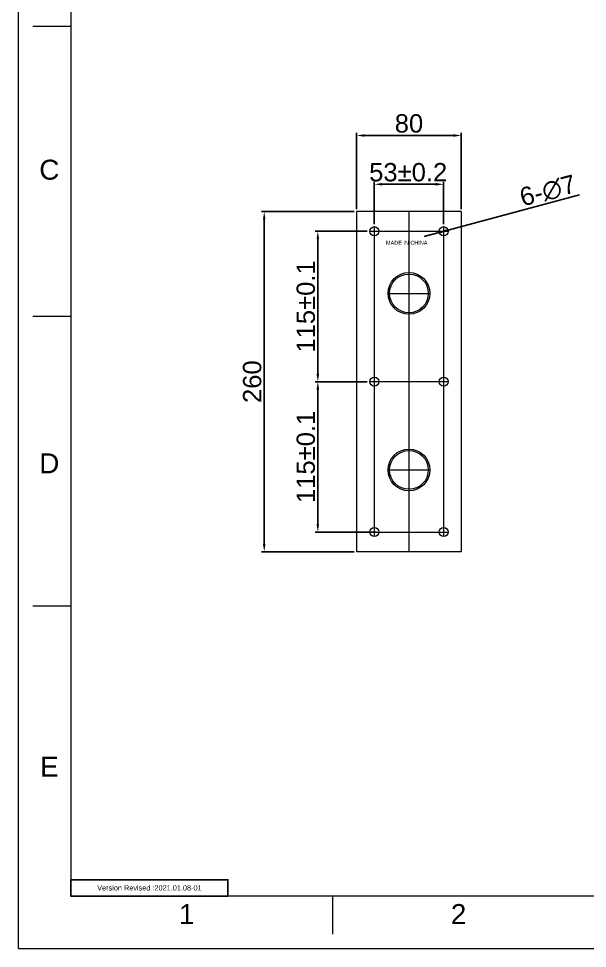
# Model space of a CAD drawing. Header units: millimetres. Extents: x 120 to 960, y 55 to 649.
# Drawn here: x 119.7 to 337.1, y 54.6 to 410 of the extents above; entities that cross this region are included whole.
import ezdxf

# ---------------------------------------------------------------- set-up
doc = ezdxf.new("R2010")
doc.units = ezdxf.units.MM
doc.layers.get('0').update_dxf_attribs({"lineweight": 13})
doc.layers.add('FORM', color=7, linetype='Continuous')
doc.layers.add('TEXT', color=2, linetype='Continuous')
doc.layers.add('윤곽선', color=7, linetype='Continuous', lineweight=9)
doc.styles.get("Standard").update_dxf_attribs({"font": 'arial.ttf'})
doc.dimstyles.new('2-1사본 Standard', dxfattribs={"dimtxt": 2.5, "dimasz": 3, "dimexe": 1, "dimexo": 1, "dimgap": 1, "dimtad": 1, "dimdec": 1, "dimlfac": 2, "dimdsep": 46, "dimtxsty": 'Standard', "dimcen": 0.09, "dimclrd": 1, "dimclre": 1, "dimclrt": 2, "dimadec": 0, "dimazin": 0, "dimtfac": 1, "dimtdec": 1, "dimtmove": 0, "dimatfit": 3, "dimfxl": 0, "dimtolj": 1, "dimtzin": 0, "dimarcsym": 0})

# ---------------------------------------------------------------- blocks, each defined once
blk = doc.blocks.new('*D10')
at = {"layer": 'Defpoints', "color": 0}
for p in [(255.64, 346.65), (255.64, 330.45), (282.14, 330.45)]:
    blk.add_point(p, dxfattribs=at)
at = {"layer": '윤곽선', "color": 1, "lineweight": -2}
for p, q in [((255.64, 331.45), (255.64, 347.65)), ((279.14, 346.65), (258.64, 346.65)), ((282.14, 331.45), (282.14, 347.65))]:
    blk.add_line(p, q, dxfattribs=at)
at = {"layer": '윤곽선', "color": 1}
for points in [[(258.64, 347.15), (258.64, 346.15), (255.64, 346.65)], [(279.14, 346.15), (279.14, 347.15), (282.14, 346.65)]]:
    blk.add_solid(points, dxfattribs=at)
at = {"layer": '윤곽선', "color": 2, "insert": (268.6, 351.23), "char_height": 7, "attachment_point": 5}
blk.add_mtext('\\A1;53%%P0.2', dxfattribs=at)
blk = doc.blocks.new('*D11')
at = {"layer": 'Defpoints', "color": 0}
for p in [(248.89, 365.31), (248.89, 336.2), (288.89, 336.2)]:
    blk.add_point(p, dxfattribs=at)
at = {"layer": '윤곽선', "color": 1, "lineweight": -2}
for p, q in [((248.89, 337.2), (248.89, 366.31)), ((288.89, 337.2), (288.89, 366.31)), ((285.89, 365.31), (251.89, 365.31))]:
    blk.add_line(p, q, dxfattribs=at)
at = {"layer": '윤곽선', "color": 1}
for points in [[(251.89, 365.81), (251.89, 364.81), (248.89, 365.31)], [(285.89, 365.81), (285.89, 364.81), (288.89, 365.31)]]:
    blk.add_solid(points, dxfattribs=at)
at = {"layer": '윤곽선', "color": 2, "insert": (268.89, 369.88), "char_height": 7, "attachment_point": 5}
blk.add_mtext('\\A1;80', dxfattribs=at)
blk = doc.blocks.new('*D12')
at = {"layer": 'Defpoints', "color": 0}
for p in [(234.06, 271.2), (234.06, 213.7), (257.39, 213.7)]:
    blk.add_point(p, dxfattribs=at)
at = {"layer": '윤곽선', "color": 1, "lineweight": -2}
for p, q in [((235.06, 271.2), (235.06, 271.2)), ((234.06, 268.2), (234.06, 216.7)), ((256.39, 213.7), (233.06, 213.7))]:
    blk.add_line(p, q, dxfattribs=at)
at = {"layer": '윤곽선', "color": 1}
for points in [[(234.56, 268.2), (233.56, 268.2), (234.06, 271.2)], [(233.56, 216.7), (234.56, 216.7), (234.06, 213.7)]]:
    blk.add_solid(points, dxfattribs=at)
at = {"layer": '윤곽선', "color": 2, "insert": (229.48, 242.45), "char_height": 7, "attachment_point": 5, "rotation": 90}
blk.add_mtext('\\A1;115%%P0.1', dxfattribs=at)
blk = doc.blocks.new('*D13')
at = {"layer": 'Defpoints', "color": 0}
for p in [(213.56, 336.2), (248.89, 336.2), (248.89, 206.2)]:
    blk.add_point(p, dxfattribs=at)
at = {"layer": '윤곽선', "color": 1, "lineweight": -2}
for p, q in [((247.89, 336.2), (212.56, 336.2)), ((213.56, 209.2), (213.56, 333.2)), ((247.89, 206.2), (212.56, 206.2))]:
    blk.add_line(p, q, dxfattribs=at)
at = {"layer": '윤곽선', "color": 1}
for points in [[(214.06, 333.2), (213.06, 333.2), (213.56, 336.2)], [(213.06, 209.2), (214.06, 209.2), (213.56, 206.2)]]:
    blk.add_solid(points, dxfattribs=at)
at = {"layer": '윤곽선', "color": 2, "insert": (208.99, 271.2), "char_height": 7, "attachment_point": 5, "rotation": 90}
blk.add_mtext('\\A1;260', dxfattribs=at)
blk = doc.blocks.new('*D16')
at = {"layer": 'Defpoints', "color": 0}
for p in [(280.45, 328.25), (283.83, 329.16)]:
    blk.add_point(p, dxfattribs=at)
at = {"layer": '윤곽선', "color": 1, "lineweight": -2}
for p, q in [((334.13, 342.63), (286.73, 329.93)), ((277.55, 327.47), (274.66, 326.7)), ((280.45, 328.25), (277.55, 327.47)), ((280.93, 328.38), (278.04, 327.6)), ((280.45, 328.25), (283.83, 329.16)), ((283.35, 329.03), (286.25, 329.8)), ((283.83, 329.16), (286.73, 329.93))]:
    blk.add_line(p, q, dxfattribs=at)
at = {"layer": '윤곽선', "color": 1}
for points in [[(283.22, 329.51), (283.48, 328.54), (280.45, 328.25)], [(280.8, 328.86), (281.06, 327.9), (283.83, 329.16)]]:
    blk.add_solid(points, dxfattribs=at)
at = {"layer": '윤곽선', "color": 2, "insert": (322, 344.12), "char_height": 7, "attachment_point": 5, "rotation": 15}
blk.add_mtext('\\A1;{6-∅7}', dxfattribs=at)
blk = doc.blocks.new('*D18')
at = {"layer": 'Defpoints', "color": 0}
for p in [(234.06, 328.7), (253.89, 328.7), (253.89, 271.2)]:
    blk.add_point(p, dxfattribs=at)
at = {"layer": '윤곽선', "color": 1, "lineweight": -2}
for p, q in [((252.89, 328.7), (233.06, 328.7)), ((234.06, 274.2), (234.06, 325.7)), ((252.89, 271.2), (233.06, 271.2))]:
    blk.add_line(p, q, dxfattribs=at)
at = {"layer": '윤곽선', "color": 1}
for points in [[(234.56, 325.7), (233.56, 325.7), (234.06, 328.7)], [(233.56, 274.2), (234.56, 274.2), (234.06, 271.2)]]:
    blk.add_solid(points, dxfattribs=at)
at = {"layer": '윤곽선', "color": 2, "insert": (229.48, 299.95), "char_height": 7, "attachment_point": 5, "rotation": 90}
blk.add_mtext('\\A1;{115%%P0.1}', dxfattribs=at)

msp = doc.modelspace()

# ---------------------------------------------------------------- linework, layer by layer
at = {"color": 7, "linetype": 'Continuous'}
for p, q in [((119.678, 54.564), (119.678, 648.564)), ((139.678, 628.564), (139.678, 74.564)), ((139.678, 406.964), (125.142, 406.964)), ((139.678, 296.164), (125.142, 296.164)), ((139.678, 185.364), (125.142, 185.364)), ((239.678, 74.564), (239.678, 60.028)), ((119.678, 54.564), (959.678, 54.564))]:
    msp.add_line(p, q, dxfattribs=at)
for p, q in [((288.891, 336.204), (248.891, 336.204)), ((248.891, 336.204), (248.891, 206.204)), ((288.891, 336.204), (279.254, 336.204)), ((288.891, 336.204), (288.891, 206.204)), ((288.891, 206.204), (248.891, 206.204))]:
    msp.add_line(p, q)
at = {"color": 1}
for p, q in [((268.891, 336.204), (268.891, 206.204)), ((253.891, 328.704), (283.891, 328.704)), ((255.641, 330.454), (255.641, 211.954)), ((282.141, 330.454), (282.141, 211.954)), ((260.891, 304.954), (276.891, 304.954)), ((253.891, 271.204), (283.891, 271.204)), ((260.891, 237.454), (276.891, 237.454)), ((253.891, 213.704), (283.891, 213.704))]:
    msp.add_line(p, q, dxfattribs=at)
at = {"linetype": 'Continuous'}
msp.add_line((939.678, 74.564), (139.678, 74.564), dxfattribs=at)
for centre, radius in [((255.641, 328.704), 1.75), ((282.141, 328.704), 1.75), ((268.891, 304.954), 8), ((268.891, 304.954), 7.4), ((255.641, 271.204), 1.75), ((282.141, 271.204), 1.75), ((268.891, 237.454), 8), ((268.891, 237.454), 7.4), ((255.641, 213.704), 1.75), ((282.141, 213.704), 1.75)]:
    msp.add_circle(centre, radius)
at = {"layer": 'FORM'}
msp.add_lwpolyline([(139.678, 74.564), (199.678, 74.564), (199.678, 80.814), (139.678, 80.814)], close=True, dxfattribs=at)

# ---------------------------------------------------------------- texts
msp.add_text('MADE IN CHINA', height=1.5).set_placement((260.129, 323.557))
at = {"char_height": 7.624, "attachment_point": 5}
for s, insert, width in [('C', (131.425, 352.186), 10), ('D', (131.425, 239.992), 10), ('E', (131.425, 124.023), 10), ('1', (183.907, 67.691), 50), ('2', (287.864, 67.691), 50)]:
    msp.add_mtext(s, dxfattribs=dict(at, insert=insert, width=width))
at = {"layer": 'TEXT', "insert": (169.678, 77.689), "char_height": 2.5, "width": 72.12358, "attachment_point": 5}
msp.add_mtext('{\\H0.8x;Version Revised :2021.01.08-01} ', dxfattribs=at)

# ---------------------------------------------------------------- dimensions: what is measured, and where the dimension line sits
at = {"layer": '윤곽선'}
for base, p1, p2, text, picture, middle in [((248.891, 365.305), (288.891, 336.204), (248.891, 336.204), '80', '*D11', (268.891, 365.305)), ((255.641, 346.654), (282.141, 330.454), (255.641, 330.454), '53%%P0.2', '*D10', (268.601, 346.654))]:
    dim = msp.add_linear_dim(base=base, p1=p1, p2=p2, angle=180, text=text, dimstyle='2-1사본 Standard', override={"dimtxt": 7}, dxfattribs=at)
    dim.commit()
    dim.dimension.update_dxf_attribs({"geometry": picture, "text_midpoint": middle, "dimtype": 160})
dim = msp.add_diameter_dim_2p(p1=(280.451, 328.251), p2=(283.832, 329.157), text='{6-<>}', dimstyle='2-1사본 Standard', override={"dimtxt": 7}, dxfattribs=at)
dim.commit()
dim.dimension.update_dxf_attribs({"geometry": '*D16', "text_midpoint": (323.187, 339.702), "dimtype": 163})
dim = msp.add_linear_dim(base=(213.563, 336.204), p1=(248.891, 206.204), p2=(248.891, 336.204), angle=90, dimstyle='2-1사본 Standard', override={"dimtxt": 7}, dxfattribs=at)
dim.commit()
dim.dimension.update_dxf_attribs({"geometry": '*D13', "text_midpoint": (213.563, 271.204), "dimtype": 160})
for base, p1, p2, text, override, picture, middle in [((234.056, 328.704), (253.891, 271.204), (253.891, 328.704), '{<>%%P0.1}', {"dimtxt": 7, "dimtolj": 1}, '*D18', (229.482, 299.954)), ((234.056, 213.704), (234.056, 271.204), (257.391, 213.704), '<>%%P0.1', {"dimtxt": 7}, '*D12', (229.482, 242.454))]:
    dim = msp.add_linear_dim(base=base, p1=p1, p2=p2, angle=90, text=text, dimstyle='2-1사본 Standard', override=override, dxfattribs=at)
    dim.commit()
    dim.dimension.update_dxf_attribs({"geometry": picture, "text_midpoint": middle})

doc.saveas('drawing.dxf')
